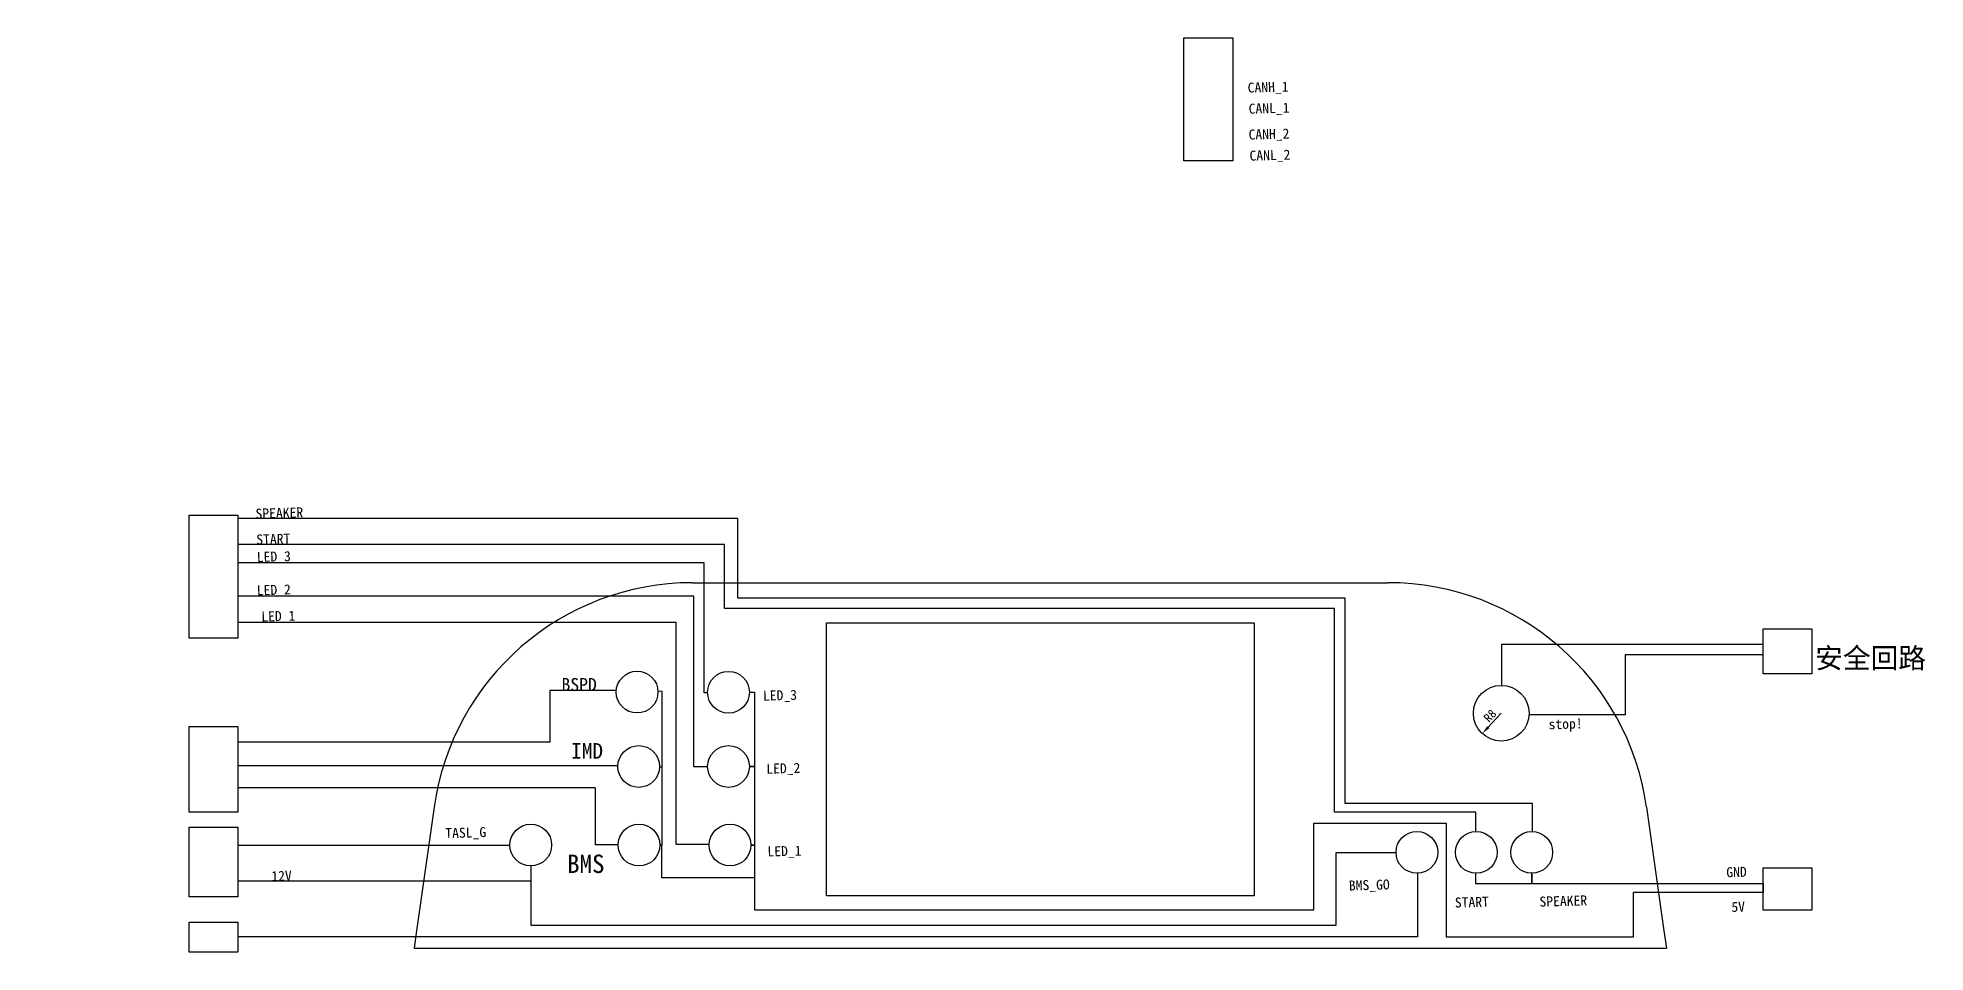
# Model space of a CAD drawing. Extents: x 306 to 849, y 363 to 626.
import ezdxf

# ---------------------------------------------------------------- set-up
doc = ezdxf.new("R2010")
doc.units = 0
doc.dimstyles.get("Standard").update_dxf_attribs({"dimtxt": 0.18, "dimasz": 0.18, "dimexe": 0.18, "dimexo": 0.0625, "dimgap": 0.09, "dimtad": 0, "dimtih": 1, "dimtoh": 1, "dimdec": 4, "dimzin": 0, "dimdsep": 46, "dimtxsty": 'Standard', "dimcen": 0.09, "dimadec": 0, "dimazin": 0, "dimtfac": 1, "dimtdec": 4, "dimtofl": 0, "dimtmove": 0, "dimatfit": 3, "dimfxl": 1, "dimtolj": 1, "dimtzin": 0, "dimarcsym": 0})

# ---------------------------------------------------------------- blocks, each defined once
blk = doc.blocks.new('*D8')
at = {"color": 0, "lineweight": -2, "transparency": 16777216}
blk.add_line((727, 432.17), (723.25, 428.15), dxfattribs=at)
at = {"color": 0, "transparency": 16777216}
blk.add_solid([(722.95, 428.43), (723.55, 427.87), (721.55, 426.32)], dxfattribs=at)
at = {"layer": 'Defpoints', "color": 0, "transparency": 16777216}
for p in [(727, 432.17), (721.55, 426.32)]:
    blk.add_point(p, dxfattribs=at)
at = {"color": 0, "transparency": 16777216, "insert": (723.75, 431.44), "char_height": 2.5, "attachment_point": 5, "rotation": 47.0168}
blk.add_mtext('R8', dxfattribs=at)

msp = doc.modelspace()

# ---------------------------------------------------------------- linework, layer by layer
for p, q in [((507.55, 488.067), (364.107, 488.067)), ((507.55, 483.649), (507.55, 488.067)), ((507.55, 465.185), (507.55, 483.649)), ((503.684, 480.634), (364.107, 480.634)), ((503.684, 462.228), (503.684, 480.634)), ((497.901, 475.372), (364.107, 475.372)), ((497.901, 438.053), (497.901, 475.372)), ((494.5, 469.673), (694.5, 469.673)), ((494.899, 465.81), (364.107, 465.81)), ((494.899, 416.725), (494.899, 465.81)), ((679.068, 462.228), (503.684, 462.228)), ((682.172, 465.185), (507.55, 465.185)), ((679.068, 403.735), (679.068, 462.228)), ((682.172, 406.213), (682.172, 465.185)), ((489.837, 458.266), (364.107, 458.266)), ((489.837, 394.443), (489.837, 458.266)), ((533, 379.673), (533, 458.173)), ((533, 458.173), (656, 458.173)), ((656, 458.173), (656, 379.673)), ((727.154, 440.171), (727.154, 452.051)), ((727.154, 452.051), (802.279, 452.051)), ((762.761, 431.822), (762.761, 448.992)), ((762.761, 448.992), (802.247, 448.992)), ((472.62, 438.7), (453.495, 438.7)), ((453.495, 438.7), (453.495, 423.886)), ((485.698, 438.485), (484.597, 438.446)), ((485.698, 438.485), (485.698, 416.674)), ((498.882, 438.053), (497.901, 438.053)), ((510.88, 438.254), (512.369, 438.254)), ((512.369, 438.254), (512.369, 416.853)), ((734.992, 431.822), (762.761, 431.822)), ((364.107, 423.886), (363.862, 423.886)), ((453.495, 423.886), (364.107, 423.886)), ((364.107, 417.037), (363.862, 417.037)), ((473.068, 417.037), (364.107, 417.037)), ((485.698, 416.674), (485.063, 416.691)), ((485.698, 416.674), (485.698, 394.284)), ((498.882, 416.725), (494.899, 416.725)), ((512.369, 416.853), (510.881, 416.853)), ((510.881, 416.853), (512.369, 416.853)), ((512.369, 416.853), (512.369, 394.284)), ((364.107, 410.715), (363.862, 410.715)), ((466.511, 410.715), (364.107, 410.715)), ((466.511, 410.715), (466.511, 394.367)), ((420.237, 405.162), (415.224, 369.673)), ((719.696, 403.735), (679.068, 403.735)), ((735.944, 406.213), (682.172, 406.213)), ((719.696, 398.171), (719.696, 403.735)), ((735.944, 398.17), (735.944, 406.213)), ((768.763, 405.162), (773.776, 369.673)), ((673.099, 398.391), (673.099, 400.563)), ((673.099, 400.563), (711.208, 400.563)), ((673.099, 375.678), (673.099, 398.391)), ((711.208, 400.563), (711.208, 367.917)), ((365.732, 394.146), (363.862, 394.146)), ((442.04, 394.146), (365.732, 394.146)), ((473.148, 394.367), (466.511, 394.367)), ((485.698, 394.284), (485.148, 394.284)), ((485.698, 384.896), (485.698, 394.284)), ((499.313, 394.443), (489.837, 394.443)), ((512.369, 394.284), (511.311, 394.284)), ((511.311, 394.284), (512.369, 394.284)), ((512.369, 394.284), (512.369, 384.896)), ((679.499, 377.341), (679.499, 392.173)), ((679.499, 392.173), (696.751, 392.173)), ((448.093, 388.284), (448.093, 383.934)), ((702.928, 386.175), (702.928, 373.996)), ((719.622, 386.176), (719.622, 383.274)), ((735.772, 383.274), (735.772, 386.173)), ((735.772, 386.173), (735.772, 383.274)), ((365.732, 383.934), (363.862, 383.934)), ((448.093, 383.934), (365.732, 383.934)), ((448.093, 383.934), (448.093, 377.341)), ((512.369, 384.896), (485.698, 384.896)), ((512.369, 384.896), (512.369, 375.678)), ((719.622, 383.274), (735.772, 383.274)), ((735.772, 383.274), (802.247, 383.274)), ((765.02, 367.917), (765.02, 380.653)), ((802.247, 380.637), (765.02, 380.653)), ((802.247, 383.274), (802.247, 380.637)), ((448.093, 377.341), (448.093, 371.274)), ((512.369, 375.678), (673.099, 375.678)), ((594.5, 379.673), (533, 379.673)), ((656, 379.673), (594.5, 379.673)), ((679.588, 371.274), (679.499, 377.341)), ((415.224, 369.673), (414.518, 364.673)), ((448.093, 371.274), (679.588, 371.274)), ((702.928, 373.996), (702.928, 367.917)), ((773.776, 369.673), (774.482, 364.673)), ((367.616, 367.917), (363.862, 367.917)), ((387.893, 367.917), (367.616, 367.917)), ((702.928, 367.917), (387.893, 367.917)), ((414.518, 364.673), (774.482, 364.673)), ((711.208, 367.917), (765.02, 367.917))]:
    msp.add_line(p, q)
for points in [[(635.761, 626.235), (649.814, 626.235), (649.814, 590.921), (635.761, 590.921)], [(349.809, 489.061), (363.862, 489.061), (363.862, 453.747), (349.809, 453.747)], [(802.247, 456.45), (816.3, 456.45), (816.3, 443.479), (802.247, 443.479)], [(349.809, 428.331), (363.862, 428.331), (363.862, 403.732), (349.809, 403.732)], [(349.809, 399.403), (363.862, 399.403), (363.862, 379.448), (349.809, 379.448)], [(802.247, 387.761), (816.3, 387.761), (816.3, 375.618), (802.247, 375.618)], [(349.809, 372.123), (363.862, 372.123), (363.862, 363.495), (349.809, 363.495)]]:
    msp.add_lwpolyline(points, close=True)
for centre, radius in [((478.601, 438.233), 6), ((504.881, 438.194), 6), ((727, 432.173), 8), ((479.065, 416.853), 6), ((504.881, 416.853), 6), ((448.038, 394.284), 6), ((479.148, 394.284), 6), ((505.311, 394.284), 6), ((702.751, 392.173), 6), ((719.833, 392.173), 6), ((735.772, 392.173), 6)]:
    msp.add_circle(centre, radius)
for centre, start, end in [((494.5, 394.673), 90, 171.96003), ((694.5, 394.673), 8.03997, 90)]:
    msp.add_arc(centre, 75, start, end)

# ---------------------------------------------------------------- texts
for s, p in [('CANH_1', (654.151, 610.451)), ('CANL_1', (654.425, 604.395)), ('CANH_2', (654.405, 596.964)), ('CANL_2', (654.68, 590.908)), ('SPEAKER', (368.946, 488.053)), ('START', (369.18, 480.62)), ('LED_3', (369.322, 475.602)), ('LED_2', (369.322, 466.04)), ('LED_1', (370.612, 458.496)), ('LED_3', (514.818, 435.752)), ('stop!', (740.635, 427.531)), ('LED_2', (515.786, 414.767)), ('TASL_G', (423.512, 396.256)), ('LED_1', (516.115, 390.995)), ('12V', (373.508, 383.92)), ('GND', (791.729, 385.027)), ('BMS_GO', (683.234, 381.21)), ('SPEAKER', (738.02, 376.579)), ('START', (713.7, 376.318)), ('5V', (793.181, 375.058))]:
    msp.add_text(s, height=2.878, rotation=1.65367).set_placement(p)
for s, height, p in [('BSPD', 3.7276, (456.865, 438.555)), ('IMD', 4.4944, (459.645, 419.096)), ('BMS', 5.2809, (458.47, 386.261))]:
    msp.add_text(s, height=height).set_placement(p)
at = {"insert": (817.243, 450.93), "char_height": 5.83719, "attachment_point": 1}
msp.add_mtext_dynamic_manual_height_columns('\\pxtD.0;{\\fSimSun|b0|i0|c134|p2;安全回路}', width=69.25148, gutter_width=53.344, heights=[7.664], dxfattribs=at)

# ---------------------------------------------------------------- dimensions: what is measured, and where the dimension line sits
dim = msp.add_radius_dim(center=(727, 432.173), mpoint=(721.546, 426.32), dimstyle='Standard', override={"dimtxt": 2.5, "dimasz": 2.5, "dimexe": 1.25, "dimexo": 0.625, "dimgap": 0.625, "dimtad": 1, "dimtih": 0, "dimtoh": 0, "dimdec": 2, "dimzin": 8, "dimdsep": 44, "dimcen": 2.5, "dimtdec": 2, "dimtofl": 1, "dimatfit": 0, "dimtolj": 0, "dimtzin": 8})
dim.commit()
dim.dimension.update_dxf_attribs({"geometry": '*D8', "text_midpoint": (723.753, 431.439)})

doc.saveas('drawing.dxf')
